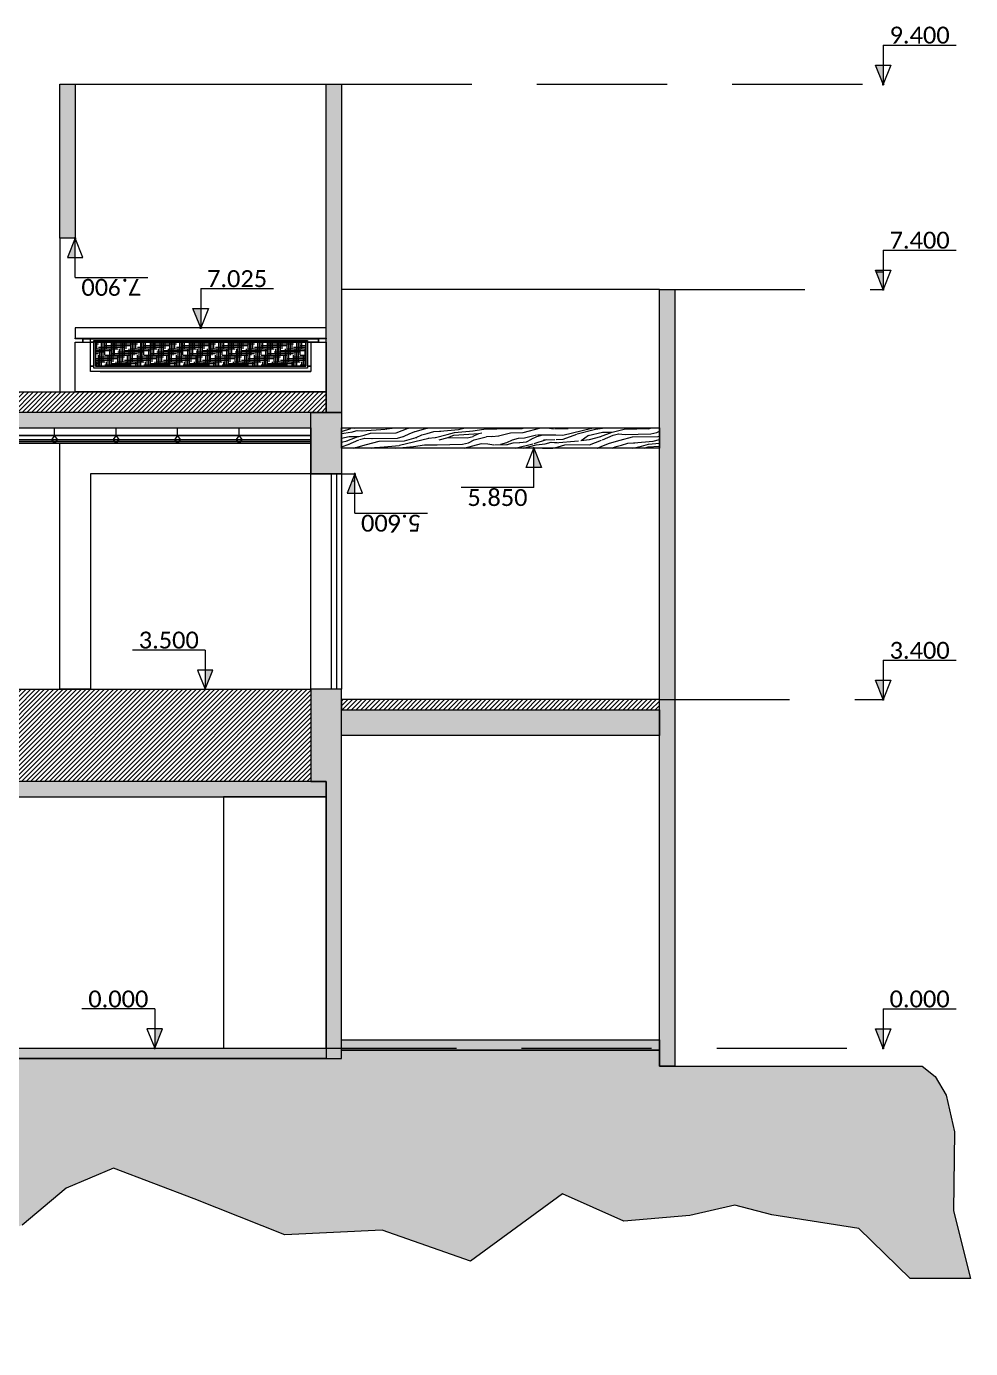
# Model space of a CAD drawing. Header units: metres. Extents: x -197 to 1099, y -24 to 14.
# Drawn here: x 1019.12 to 1028.33, y -2.93 to 9.96 of the extents above; entities that cross this region are included whole.
import ezdxf
from ezdxf.enums import TextEntityAlignment as Align

# ---------------------------------------------------------------- set-up
doc = ezdxf.new("R2010")
doc.units = ezdxf.units.M
doc.header["$LTSCALE"] = 0.001
doc.header["$PDMODE"] = 34
doc.header["$PDSIZE"] = 0.01
doc.linetypes.add('HIDDENX2', pattern=[19.05, 12.7, -6.35])
doc.layers.get('0').update_dxf_attribs({"lineweight": 13, "true_color": 0x000000})
for name, color, linetype, lineweight, true_color in [('Jach-Anotaciones-CalidaddeLínea  0.13', 7, 'Continuous', 13, 0x000000), ('Jach-Anotaciones-CalidaddeLínea 0.05', 7, 'Continuous', 5, 0x000000), ('Jach-Anotaciones-CalidaddeLínea 0.09', 7, 'Continuous', 9, 0x000000), ('Jach-Anotaciones-Hatch-Lum100%', 7, 'Continuous', 13, 0x000000), ('Jach-Anotaciones-Hatch-Lum50%', 9, 'Continuous', 13, 0x808080), ('Jach-Anotaciones-Hatch-Lum80%', 250, 'Continuous', 13, 0x333333), ('Jach-Anotaciones-LineasDetalle0.09mm', 7, 'Continuous', 15, 0x000000), ('JACH-Anotaciones-Textos-Lum75% @ 0.075', 7, 'Continuous', 13, 0x404040), ('JACH-Arq-Lineas-Proyeccion Niveles cortes', 9, 'HIDDENX2', 13, 0x808080), ('JACH-Arq-Ventanas-BajasyPisoTecho', 7, 'Continuous', 13, 0x404040)]:
    doc.layers.add(name, color=color, linetype=linetype, lineweight=lineweight, true_color=true_color)
doc.layers.add('PDF_Geometry', color=7, linetype='Continuous', true_color=0x4b4b4b)
doc.layers.add('Siclo Muros', color=5, linetype='Continuous')
doc.styles.add('02a-Calibri-JACH(1.8mm)', font='calibri.ttf', dxfattribs={"height": 2.2})
pattern_1 = [(0, (169.421, 45.032), (0, 6.985), [5.08, -1.905]), (90, (169.421, 45.032), (-6.985, 4e-16), [5.08, -1.905])]

# ---------------------------------------------------------------- blocks, each defined once
blk = doc.blocks.new('*U369')
at = {"lineweight": 0, "ltscale": 100}
h = blk.add_hatch(dxfattribs=at)
h.set_pattern_fill('ANGLE', color=256)
h.set_pattern_definition(pattern_1)
h.paths.add_polyline_path([(0, 2.5), (0, 0), (1, 2.5)])
h = blk.add_hatch(color=256, dxfattribs=at)
h.dxf.hatch_style = 1
h.paths.add_polyline_path([(0, 2.5), (0, 0), (1, 2.5)])
for points in [[(0, 5.1), (-9.47, 5.1)], [(0, 5.1), (0, 1.25)]]:
    blk.add_lwpolyline(points, dxfattribs=at)
for points in [[(0, 0), (1, 2.5), (-1, 2.5)], [(0, 2.5), (0, 0), (1, 2.5)]]:
    blk.add_lwpolyline(points, close=True, dxfattribs=at)
blk.add_point((0, 0), dxfattribs=at)
at = {"lineweight": 0, "ltscale": 100, "style": '02a-Calibri-JACH(1.8mm)'}
blk.add_attdef('ALT', text='', height=2.2, dxfattribs=at).set_placement((-4.73, 6.4), align=Align.MIDDLE_CENTER)
blk = doc.blocks.new('*U396')
at = {"lineweight": 0, "ltscale": 100}
h = blk.add_hatch(dxfattribs=at)
h.set_pattern_fill('ANGLE', color=256)
h.set_pattern_definition(pattern_1)
h.paths.add_polyline_path([(0, 2.5), (0, 0), (1, 2.5)])
h = blk.add_hatch(color=256, dxfattribs=at)
h.dxf.hatch_style = 1
h.paths.add_polyline_path([(0, 2.5), (0, 0), (1, 2.5)])
for points in [[(0, 5.1), (-9.47, 5.1)], [(0, 5.1), (0, 1.25)]]:
    blk.add_lwpolyline(points, dxfattribs=at)
for points in [[(0, 0), (1, 2.5), (-1, 2.5)], [(0, 2.5), (0, 0), (1, 2.5)]]:
    blk.add_lwpolyline(points, close=True, dxfattribs=at)
blk.add_point((0, 0), dxfattribs=at)
at = {"lineweight": 0, "ltscale": 100, "style": '02a-Calibri-JACH(1.8mm)'}
blk.add_attdef('ALT', text='', height=2.2, dxfattribs=at).set_placement((-4.73, 6.4), align=Align.MIDDLE_CENTER)
blk = doc.blocks.new('*U397')
at = {"lineweight": 0, "ltscale": 100}
h = blk.add_hatch(dxfattribs=at)
h.set_pattern_fill('ANGLE', color=256)
h.set_pattern_definition(pattern_1)
h.paths.add_polyline_path([(0, 2.5), (0, 0), (1, 2.5)])
h = blk.add_hatch(color=256, dxfattribs=at)
h.dxf.hatch_style = 1
h.paths.add_polyline_path([(0, 2.5), (0, 0), (1, 2.5)])
for points in [[(0, 5.1), (-9.47, 5.1)], [(0, 5.1), (0, 1.25)]]:
    blk.add_lwpolyline(points, dxfattribs=at)
for points in [[(0, 0), (1, 2.5), (-1, 2.5)], [(0, 2.5), (0, 0), (1, 2.5)]]:
    blk.add_lwpolyline(points, close=True, dxfattribs=at)
blk.add_point((0, 0), dxfattribs=at)
at = {"lineweight": 0, "ltscale": 100, "style": '02a-Calibri-JACH(1.8mm)'}
blk.add_attdef('ALT', text='', height=2.2, dxfattribs=at).set_placement((-4.73, 6.4), align=Align.MIDDLE_CENTER)
blk = doc.blocks.new('*U401')
at = {"lineweight": 0, "ltscale": 100}
h = blk.add_hatch(dxfattribs=at)
h.set_pattern_fill('ANGLE', color=256)
h.set_pattern_definition(pattern_1)
h.paths.add_polyline_path([(0, 2.5), (0, 0), (1, 2.5)])
h = blk.add_hatch(color=256, dxfattribs=at)
h.dxf.hatch_style = 1
h.paths.add_polyline_path([(0, 2.5), (0, 0), (1, 2.5)])
for points in [[(0, 5.1), (-9.47, 5.1)], [(0, 5.1), (0, 1.25)]]:
    blk.add_lwpolyline(points, dxfattribs=at)
for points in [[(0, 0), (1, 2.5), (-1, 2.5)], [(0, 2.5), (0, 0), (1, 2.5)]]:
    blk.add_lwpolyline(points, close=True, dxfattribs=at)
blk.add_point((0, 0), dxfattribs=at)
at = {"lineweight": 0, "ltscale": 100, "style": '02a-Calibri-JACH(1.8mm)'}
blk.add_attdef('ALT', text='', height=2.2, dxfattribs=at).set_placement((-4.73, 6.4), align=Align.MIDDLE_CENTER)
blk = doc.blocks.new('*U378')
at = {"lineweight": 0, "ltscale": 100}
h = blk.add_hatch(dxfattribs=at)
h.set_pattern_fill('ANGLE', color=256)
h.set_pattern_definition(pattern_1)
h.paths.add_polyline_path([(0, 2.5), (0, 0), (1, 2.5)])
h = blk.add_hatch(color=256, dxfattribs=at)
h.dxf.hatch_style = 1
h.paths.add_polyline_path([(0, 2.5), (0, 0), (1, 2.5)])
for points in [[(0, 5.1), (-9.47, 5.1)], [(0, 5.1), (0, 1.25)]]:
    blk.add_lwpolyline(points, dxfattribs=at)
for points in [[(0, 0), (1, 2.5), (-1, 2.5)], [(0, 2.5), (0, 0), (1, 2.5)]]:
    blk.add_lwpolyline(points, close=True, dxfattribs=at)
blk.add_point((0, 0), dxfattribs=at)
at = {"lineweight": 0, "ltscale": 100, "style": '02a-Calibri-JACH(1.8mm)'}
blk.add_attdef('ALT', text='', height=2.2, dxfattribs=at).set_placement((-4.73, 6.4), align=Align.MIDDLE_CENTER)
blk = doc.blocks.new('*U379')
at = {"lineweight": 0, "ltscale": 100}
h = blk.add_hatch(dxfattribs=at)
h.set_pattern_fill('ANGLE', color=256)
h.set_pattern_definition(pattern_1)
h.paths.add_polyline_path([(0, 2.5), (0, 0), (1, 2.5)])
h = blk.add_hatch(color=256, dxfattribs=at)
h.dxf.hatch_style = 1
h.paths.add_polyline_path([(0, 2.5), (0, 0), (1, 2.5)])
for points in [[(0, 5.1), (-9.47, 5.1)], [(0, 5.1), (0, 1.25)]]:
    blk.add_lwpolyline(points, dxfattribs=at)
for points in [[(0, 0), (1, 2.5), (-1, 2.5)], [(0, 2.5), (0, 0), (1, 2.5)]]:
    blk.add_lwpolyline(points, close=True, dxfattribs=at)
blk.add_point((0, 0), dxfattribs=at)
at = {"lineweight": 0, "ltscale": 100, "style": '02a-Calibri-JACH(1.8mm)'}
blk.add_attdef('ALT', text='', height=2.2, dxfattribs=at).set_placement((-4.73, 6.4), align=Align.MIDDLE_CENTER)
blk = doc.blocks.new('*U380')
at = {"lineweight": 0, "ltscale": 100}
h = blk.add_hatch(dxfattribs=at)
h.set_pattern_fill('ANGLE', color=256)
h.set_pattern_definition(pattern_1)
h.paths.add_polyline_path([(0, 2.5), (0, 0), (1, 2.5)])
h = blk.add_hatch(color=256, dxfattribs=at)
h.dxf.hatch_style = 1
h.paths.add_polyline_path([(0, 2.5), (0, 0), (1, 2.5)])
for points in [[(0, 5.1), (-9.47, 5.1)], [(0, 5.1), (0, 1.25)]]:
    blk.add_lwpolyline(points, dxfattribs=at)
for points in [[(0, 0), (1, 2.5), (-1, 2.5)], [(0, 2.5), (0, 0), (1, 2.5)]]:
    blk.add_lwpolyline(points, close=True, dxfattribs=at)
blk.add_point((0, 0), dxfattribs=at)
at = {"lineweight": 0, "ltscale": 100, "style": '02a-Calibri-JACH(1.8mm)'}
blk.add_attdef('ALT', text='', height=2.2, dxfattribs=at).set_placement((-4.73, 6.4), align=Align.MIDDLE_CENTER)
blk = doc.blocks.new('*U441')
at = {"lineweight": 0, "ltscale": 100}
h = blk.add_hatch(dxfattribs=at)
h.set_pattern_fill('ANGLE', color=256)
h.set_pattern_definition(pattern_1)
h.paths.add_polyline_path([(0, 2.5), (0, 0), (1, 2.5)])
h = blk.add_hatch(color=256, dxfattribs=at)
h.dxf.hatch_style = 1
h.paths.add_polyline_path([(0, 2.5), (0, 0), (1, 2.5)])
for points in [[(0, 5.1), (-9.47, 5.1)], [(0, 5.1), (0, 1.25)]]:
    blk.add_lwpolyline(points, dxfattribs=at)
for points in [[(0, 0), (1, 2.5), (-1, 2.5)], [(0, 2.5), (0, 0), (1, 2.5)]]:
    blk.add_lwpolyline(points, close=True, dxfattribs=at)
blk.add_point((0, 0), dxfattribs=at)
at = {"lineweight": 0, "ltscale": 100, "style": '02a-Calibri-JACH(1.8mm)'}
blk.add_attdef('ALT', text='', height=2.2, dxfattribs=at).set_placement((-4.73, 6.4), align=Align.MIDDLE_CENTER)
blk = doc.blocks.new('*U442')
at = {"lineweight": 0, "ltscale": 100}
h = blk.add_hatch(dxfattribs=at)
h.set_pattern_fill('ANGLE', color=256)
h.set_pattern_definition(pattern_1)
h.paths.add_polyline_path([(0, 2.5), (0, 0), (1, 2.5)])
h = blk.add_hatch(color=256, dxfattribs=at)
h.dxf.hatch_style = 1
h.paths.add_polyline_path([(0, 2.5), (0, 0), (1, 2.5)])
for points in [[(0, 5.1), (-9.47, 5.1)], [(0, 5.1), (0, 1.25)]]:
    blk.add_lwpolyline(points, dxfattribs=at)
for points in [[(0, 0), (1, 2.5), (-1, 2.5)], [(0, 2.5), (0, 0), (1, 2.5)]]:
    blk.add_lwpolyline(points, close=True, dxfattribs=at)
blk.add_point((0, 0), dxfattribs=at)
at = {"lineweight": 0, "ltscale": 100, "style": '02a-Calibri-JACH(1.8mm)'}
blk.add_attdef('ALT', text='', height=2.2, dxfattribs=at).set_placement((-4.73, 6.4), align=Align.MIDDLE_CENTER)
blk = doc.blocks.new('*U443')
at = {"lineweight": 0, "ltscale": 100}
h = blk.add_hatch(dxfattribs=at)
h.set_pattern_fill('ANGLE', color=256)
h.set_pattern_definition(pattern_1)
h.paths.add_polyline_path([(0, 2.5), (0, 0), (1, 2.5)])
h = blk.add_hatch(color=256, dxfattribs=at)
h.dxf.hatch_style = 1
h.paths.add_polyline_path([(0, 2.5), (0, 0), (1, 2.5)])
for points in [[(0, 5.1), (-9.47, 5.1)], [(0, 5.1), (0, 1.25)]]:
    blk.add_lwpolyline(points, dxfattribs=at)
for points in [[(0, 0), (1, 2.5), (-1, 2.5)], [(0, 2.5), (0, 0), (1, 2.5)]]:
    blk.add_lwpolyline(points, close=True, dxfattribs=at)
blk.add_point((0, 0), dxfattribs=at)
at = {"lineweight": 0, "ltscale": 100, "style": '02a-Calibri-JACH(1.8mm)'}
blk.add_attdef('ALT', text='', height=2.2, dxfattribs=at).set_placement((-4.73, 6.4), align=Align.MIDDLE_CENTER)
blk = doc.blocks.new('A$C35DA721B')
at = {"layer": 'Siclo Muros'}
h = blk.add_hatch(dxfattribs=at)
h.set_pattern_fill('AR-CONC', color=9, scale=0.05, angle=33)
h.set_pattern_definition([(83, (-3967.2723, -5426.88428), (0.317861133, 0.169009763), [0.0375, -0.4125]), (28, (-3967.2723, -5426.8843), (-0.263019929, 0.277636006), [0.03, -0.33]), (133.4514445, (-3967.2458, -5426.8702), (0.054841206, 0.446645764), [0.031870096, -0.350571056]), (79.1842, (-3967.32677, -5426.8004), (0.492606077, 0.22122257), [0.05625, -0.61875]), (129.6356355, (-3967.2857, -5426.782), (0.126665225, 0.66300899), [0.04780517, -0.52585688]), (24.184164, (-3967.32677, -5426.8004), (0.126665225, 0.66300899), [0.045, -0.495]), (54, (-3967.27122, -5426.79415), (0.35994517, -0.006282866), [0.0375, -0.4125]), (359, (-3967.2712, -5426.79415), (-0.095441807, 0.370340514), [0.03, -0.33]), (104.451445, (-3967.24122, -5426.79467), (0.264503361, 0.364057645), [0.031870095, -0.350571056]), (70.5, (-3967.2723, -5426.88428), (-0.0855544373, 0.1429055047), [0, -0.326, 0, -0.335, 0, -0.33125]), (40.5, (-3967.2723, -5426.88428), (0.002908332, 0.2370297167), [0, -0.191, 0, -0.3185, 0, -0.12625]), (0.5, (-3967.36581, -5426.94501), (0.2299927147, 0.1359122147), [0, -0.125, 0, -0.39, 0, -0.5175]), (350.5, (-3967.40775, -5426.97224), (0.2172899974, 0.2007905274), [0, -0.1625, 0, -0.259, 0, -0.3675])])
h.paths.add_polyline_path([(0.064, 0.021), (0.054, 0.021), (0.048, 0), (0.016, 0), (0.009, 0.021), (0, 0.021), (0, 0.022), (0.01, 0.022), (0.017, 0.001), (0.047, 0.001), (0.053, 0.022), (0.064, 0.022)])
at = {"layer": 'Jach-Anotaciones-CalidaddeLínea 0.05'}
blk.add_lwpolyline([(0.064, 0.021), (0.054, 0.021), (0.048, 0), (0.016, 0), (0.009, 0.021), (0, 0.021), (0, 0.022), (0.01, 0.022), (0.017, 0.001), (0.047, 0.001), (0.053, 0.022), (0.064, 0.022)], close=True, dxfattribs=at)
blk.add_lwpolyline([(0.016, 0), (0.048, 0)], dxfattribs=at)

msp = doc.modelspace()

# ---------------------------------------------------------------- hatches: boundary and pattern name
at = {"layer": 'Jach-Anotaciones-Hatch-Lum100%', "lineweight": 0, "ltscale": 100}
h = msp.add_hatch(color=256, dxfattribs=at)
h.dxf.hatch_style = 1
h.paths.add_polyline_path([(1019.44886, 9.4), (1019.59886, 9.4), (1019.59886, 7.9), (1019.44886, 7.9)])
h = msp.add_hatch(color=256, dxfattribs=at)
h.dxf.hatch_style = 1
h.paths.add_polyline_path([(1022.19886, 6.19996), (1022.04886, 6.19996), (1022.04886, 9.4), (1022.19886, 9.4)])
h = msp.add_hatch(color=256, dxfattribs=at)
h.dxf.hatch_style = 1
h.paths.add_polyline_path([(1025.44886, -0.175), (1025.29886, -0.175), (1025.29886, 7.4), (1025.44886, 7.4)])
h = msp.add_hatch(color=256, dxfattribs=at)
h.dxf.hatch_style = 1
h.paths.add_polyline_path([(1021.89886, 6.19996), (1017.59886, 6.19996), (1017.59886, 6.04996), (1021.89886, 6.04996)])
h = msp.add_hatch(color=256, dxfattribs=at)
h.dxf.hatch_style = 1
h.paths.add_polyline_path([(1022.19886, 5.6), (1021.89886, 5.6), (1021.89886, 6.19996), (1022.19886, 6.19996)])
h = msp.add_hatch(color=256, dxfattribs=at)
h.dxf.hatch_style = 1
h.paths.add_polyline_path([(1022.19886, 3.5), (1021.89886, 3.5), (1021.89886, 2.6), (1022.04805, 2.6), (1022.04805, -0.1), (1022.19886, -0.1)])
h = msp.add_hatch(color=256, dxfattribs=at)
h.dxf.hatch_style = 1
h.paths.add_polyline_path([(1022.19886, 3.3), (1025.29886, 3.3), (1025.29886, 3.05), (1022.19886, 3.05)])
h = msp.add_hatch(color=256, dxfattribs=at)
h.dxf.hatch_style = 1
h.paths.add_polyline_path([(1022.04805, 2.6), (1018.94886, 2.6), (1018.94886, 2.45), (1022.04805, 2.45)])
h = msp.add_hatch(color=256, dxfattribs=at)
h.dxf.hatch_style = 1
h.paths.add_polyline_path([(1022.19886, 0.08142), (1025.29886, 0.08142), (1025.29886, -0.01858), (1022.19886, -0.01858)])
h = msp.add_hatch(color=256, dxfattribs=at)
h.dxf.hatch_style = 1
h.paths.add_polyline_path([(1018.94886, 0), (1022.04805, 0), (1022.04805, -0.1), (1018.94886, -0.1)])
at = {"layer": 'Jach-Anotaciones-Hatch-Lum50%', "ltscale": 100}
h = msp.add_hatch(dxfattribs=at)
h.set_pattern_fill('ANSI31', color=256, scale=0.01)
h.paths.add_polyline_path([(1017.59886, 6.39996), (1022.04886, 6.39996), (1022.04886, 6.19996), (1017.59886, 6.19996)])
h = msp.add_hatch(dxfattribs=at)
h.set_pattern_fill('WOOD_01', color=256, scale=0.6, angle=15, pattern_type=2)
h.set_pattern_definition([(15, (1059.0932, 0.5623), (-0.155291, 0.5795555), [0.12, -0.48]), (23.9726, (1059.182845, 0.250903), (3.322041933, 1.511302687), [0.1154124, -11.4258174]), (20.7105, (1059.16773, 0.284124), (5.06071039, 1.97716997), [0.120599, -5.909326]), (359.5779, (1059.121145, 0.45799), (6.84098249, -0.030453526), [0.180499, -17.869426]), (8.6599, (1059.08149, 0.65235), (0.57955536, 0.15529266), [0.108665, -5.324566]), (0.0686, (1059.187393, 0.32666), (2.473513152, 0.041611156), [0.093145, -9.221359]), (3.6901, (1058.89448, 0.60845), (0.5795556, 0.1552917), [0.244753, -2.814658]), (20.7105, (1059.19682, 0.198743), (5.06071039, 1.97716997), [0.060299, -5.969625]), (15, (1059.1258, 0.4406), (-0.155291, 0.5795555), [0.06, -0.54]), (15, (1058.99126, 0.4791), (-0.155291, 0.5795555), [0.18, -0.42]), (26.3099, (1059.08387, 0.59708), (2.16293082, 1.2007197), [0.061188, -2.998223]), (17.7263, (1059.083377, 0.36712), (11.435819278, 3.685381775), [0.126143, -12.488135]), (7.4054, (1059.117014, 0.357497), (4.79173433, 0.66277956), [0.090796, -8.98885]), (15, (1059.14705, 0.1295), (-0.155291, 0.5795555), [0.12, -0.48]), (13.8309, (1059.096856, 0.084994), (0.5795554827, 0.1552919006), [0.294061, -29.11206]), (15, (1058.9804, 0.51966), (-0.155291, 0.5795555), [0.06, -0.54]), (15, (1059.0259, 0.58155), (-0.155291, 0.5795555), [0.06, -0.54]), (15, (1058.75114, 0.56383), (-0.155291, 0.5795555), [0.09, -0.51]), (5.5377, (1058.89986, 0.63474), (0.57955548, 0.15529166), [0.182483, -3.467174]), (15, (1058.7144, 0.58505), (-0.155291, 0.5795555), [0.12, -0.48]), (15, (1058.7904, 0.04636), (-0.155291, 0.5795555), [0.066, -0.534]), (15, (1059.0782, 0.15454), (-0.155291, 0.5795555), [0.06, -0.54]), (15, (1058.778, 0.0927), (-0.155291, 0.5795555), [0.126, -0.474]), (20.4403, (1059.064244, 0.2067), (5.640264168, 2.132466697), [0.12657, -12.530443]), (15, (1059.0576, 0.2546), (-0.155291, 0.5795555), [0.114, -0.486]), (15, (1058.75314, 0.18546), (-0.155291, 0.5795555), [0.066, -0.534]), (13.8309, (1058.797842, 0.296822), (0.5795554827, 0.1552919006), [0.294061, -29.11206]), (15, (1058.836, 0.36296), (-0.155291, 0.5795555), [0.06, -0.54]), (15, (1058.7734, 0.3648), (-0.155291, 0.5795555), [0.06, -0.54]), (15, (1059.00523, 0.42693), (-0.155291, 0.5795555), [0.12, -0.48]), (15, (1058.8862, 0.40746), (-0.155291, 0.5795555), [0.06, -0.54]), (15, (1058.7517, 0.44595), (-0.155291, 0.5795555), [0.12, -0.48]), (34.6538, (1058.973373, 0.24447), (5.753945734, 4.026424576), [0.0891966, -8.8304436]), (26.3099, (1058.83137, 0.38034), (2.16293082, 1.2007197), [0.061188, -2.998223]), (26.3099, (1059.07095, 0.41348), (2.16293082, 1.2007197), [0.061188, -2.998223]), (20.7105, (1058.838076, 0.587127), (5.06071039, 1.97716997), [0.060299, -5.969625]), (4.6952, (1058.647544, 0.579555), (3.632623565, 0.35219614), [0.067082, -6.641121]), (3.6901, (1058.85416, 0.06345), (0.5795556, 0.1552917), [0.061188, -2.998223]), (105, (1058.9152, 0.0674), (-0.5795555, -0.155291), [0, -0.6]), (1.6076, (1058.706555, 0.359324), (10.473604536, 0.32174997), [0.129522, -12.8226924]), (26.3099, (1059.03834, 0.53519), (2.16293082, 1.2007197), [0.061188, -2.998223]), (25.3048, (1059.136176, 0.17007), (2.74248654, 1.356010306), [0.067082, -6.641121]), (3.6901, (1058.89398, 0.37849), (0.5795556, 0.1552917), [0.061188, -2.998223]), (3.6901, (1058.94417, 0.42299), (0.5795556, 0.1552917), [0.061188, -2.998223]), (356.5651, (1058.72208, 0.30137), (0.5795552, 0.1552921), [0.075895, -1.821472]), (0.9638, (1058.73304, 0.5155), (0.5795551, 0.1552921), [0.247387, -2.226476]), (358.3008, (1058.838076, 0.587127), (4.36747033, -0.07206738), [0.187925, -6.076257]), (15, (1058.8303, 0.6161), (-0.155291, 0.5795555), [0.072, -0.528]), (0.9638, (1058.8997, 0.12534), (0.5795551, 0.1552921), [0.247387, -2.226476]), (0.9638, (1058.83087, 0.15038), (0.5795551, 0.1552921), [0.247387, -2.226476]), (0.9638, (1058.8169, 0.20254), (0.5795551, 0.1552921), [0.247387, -2.226476]), (4.6952, (1058.684814, 0.44046), (3.632623565, 0.35219614), [0.067082, -6.641121]), (0.9638, (1058.86758, 0.47701), (0.5795551, 0.1552921), [0.123693, -2.35017]), (4.6952, (1058.734507, 0.255004), (3.632623565, 0.35219614), [0.067082, -6.641121]), (12.6141, (1059.046746, 0.295187), (0.579555274, 0.15529213), [0.144125, -14.268369]), (4.6952, (1058.955043, 0.382425), (3.632623565, 0.35219614), [0.067082, -6.641121]), (27.5288, (1059.0219, 0.387916), (2.16293094, 1.20072087), [0.055317, -5.476409]), (4.5626, (1058.742272, 0.226027), (6.6856908476, 0.549103151), [0.2318364, -22.951773]), (6.8699, (1058.97337, 0.24447), (0.57955522, 0.1552912), [0.084853, -4.157788]), (19.7636, (1058.801364, 0.260495), (6.219820325, 2.28775623), [0.144499, -7.080457]), (15, (1058.93735, 0.30936), (-0.155291, 0.5795555), [0.186, -0.414]), (359.7449, (1058.664626, 0.515804), (2.47351298, 0.04161114), [0.068411, -6.772642]), (5.5377, (1058.91522, 0.06738), (0.57955548, 0.15529166), [0.182483, -3.467174]), (355.0169, (1058.760907, 0.15648), (1.89395774, -0.11368084), [0.070228, -6.952591]), (15, (1059.1387, 0.6242), (-0.155291, 0.5795555), [0.03, -0.57]), (15, (1059.20705, 0.3692), (-0.155291, 0.5795555), [0.06, -0.54]), (26.3099, (1059.26296, 0.16056), (2.16293082, 1.2007197), [0.061188, -2.998223]), (15, (1059.2532, 0.22007), (-0.155291, 0.5795555), [0.108, -0.492]), (358.3008, (1059.165124, 0.52568), (4.36747033, -0.07206738), [0.062642, -6.201541]), (3.0207, (1059.20353, 0.405526), (11.632890367, 0.631678888), [0.110404, -20.1303864]), (105, (1059.26296, 0.16056), (-0.5795555, -0.155291), [0, -0.6]), (15, (1059.3178, 0.1877), (-0.155291, 0.5795555), [0.054, -0.546]), (15, (1059.2883, 0.2978), (-0.155291, 0.5795555), [0.054, -0.546]), (15, (1059.28054, 0.3268), (-0.155291, 0.5795555), [0.054, -0.546]), (351.0376, (1059.22774, 0.52382), (4.52276069, -0.65161876), [0.059093, -5.850217]), (3.5163, (1059.209103, 0.5933685), (3.0530930398, 0.1968115332), [0.055103, -39.129315]), (356.5651, (1059.265, 0.38473), (0.5795552, 0.1552921), [0.056921, -1.840445]), (2.4712, (1059.188916, 0.66871), (3.05306903, 0.19690192), [0.055317, -5.476409])])
h.paths.add_polyline_path([(1022.19886, 6.05), (1025.29886, 6.05), (1025.29886, 5.85), (1022.19886, 5.85)])
h = msp.add_hatch(dxfattribs=at)
h.set_pattern_fill('ANSI31', color=256, scale=0.01)
h.paths.add_polyline_path([(1017.59886, 3.5), (1021.89886, 3.5), (1021.89886, 2.6), (1018.94886, 2.6), (1018.94886, 3), (1017.59886, 3)])
h = msp.add_hatch(dxfattribs=at)
h.set_pattern_fill('ANSI31', color=256, scale=0.01)
h.set_pattern_definition([(45, (0, -0.05), (-0.0224506403, 0.0224506403), [])])
h.paths.add_polyline_path([(1022.19886, 3.3), (1025.29886, 3.3), (1025.29886, 3.4), (1022.19886, 3.4)])
at = {"layer": 'Jach-Anotaciones-Hatch-Lum80%', "ltscale": 100}
h = msp.add_hatch(dxfattribs=at)
h.set_pattern_fill('EARTH', color=256, scale=0.03, angle=45, double=1)
h.paths.add_polyline_path([(1004.01237, -0.05), (1005.04886, -0.05), (1005.04886, -0.35), (1007.35886, -0.35), (1007.35886, 0.25), (1009.49886, 0.25), (1009.49886, 0.075), (1010.94886, 0.075), (1010.94886, -0.3), (1018.79886, -0.3), (1018.94886, -0.3), (1018.94886, -0.1), (1022.19886, -0.1), (1022.19886, -0.01858), (1025.29886, -0.01858), (1025.29886, -0.175), (1026.08681, -0.175), (1027.86262, -0.175), (1027.98868, -0.2759), (1028.09482, -0.45974), (1028.17708, -0.81726), (1028.16923, -1.58615), (1028.33408, -2.2452), (1027.74533, -2.2452), (1027.24293, -1.75876), (1026.39513, -1.62538), (1026.03403, -1.53123), (1025.59443, -1.63322), (1024.95073, -1.68814), (1024.35413, -1.42139), (1023.45588, -2.07605), (1022.59574, -1.77445), (1021.64589, -1.82152), (1020.75884, -1.46846), (1019.97384, -1.17032), (1019.51069, -1.36647), (1019.08156, -1.72726), (1018.06106, -2.04109), (1016.92281, -1.82141), (1015.96511, -1.81356), (1015.03393, -2.33396), (1014.20672, -2.18231), (1013.72303, -2.46101), (1012.77386, -2.75481), (1011.78686, -2.32602), (1011.44886, -2.69129), (1010.71833, -2.54041), (1010.00485, -2.9295), (1008.82211, -2.65529), (1007.95513, -2.33364), (1006.74334, -2.42272), (1005.17346, -2.53144), (1003.79197, -2.87035), (1003.47799, -2.29294), (1003.37752, -1.5147), (1003.32729, -1.2511), (1003.45288, -0.68625), (1003.6287, -0.1465)])

# ---------------------------------------------------------------- linework, layer by layer
at = {"layer": 'Jach-Anotaciones-CalidaddeLínea  0.13', "ltscale": 100}
for points in [[(1022.04886, 6.91903), (1019.59886, 6.91903), (1019.59886, 6.92496), (1022.04886, 6.92496)], [(1019.59886, 6.88511), (1019.59886, 6.88511), (1019.67386, 6.88511), (1019.67386, 6.91903), (1021.97386, 6.91903), (1021.97386, 6.88511), (1022.04886, 6.88511), (1022.04886, 6.39996), (1019.59886, 6.39996)], [(1021.97386, 6.91903), (1019.67386, 6.91903), (1019.67386, 6.88511), (1021.97386, 6.88511)], [(1019.74886, 6.88511), (1019.79886, 6.88511), (1019.79886, 6.64996), (1019.74886, 6.64996)], [(1021.84886, 6.88511), (1021.89886, 6.88511), (1021.89886, 6.64996), (1021.84886, 6.64996)], [(1019.74886, 6.64996), (1021.89886, 6.64996), (1021.89886, 6.59996), (1019.74886, 6.59996)], [(1022.19886, 6.05), (1025.29886, 6.05), (1025.29886, 5.85), (1022.19886, 5.85)]]:
    msp.add_lwpolyline(points, close=True, dxfattribs=at)
msp.add_lwpolyline([(1019.84286, 6.59996), (1021.89886, 6.59996)], dxfattribs=at)
at = {"layer": 'Jach-Anotaciones-CalidaddeLínea 0.05'}
for points in [[(1017.59885, 5.97415), (1017.59885, 5.97515), (1021.89886, 5.97516), (1021.89886, 5.97416)], [(1017.59885, 5.93415), (1017.59885, 5.93515), (1019.61544, 5.93516), (1021.89886, 5.93516), (1021.89886, 5.93416), (1019.61544, 5.93416)], [(1019.39885, 5.91195), (1019.4147, 5.91195), (1019.4306, 5.93315), (1019.4306, 5.93415), (1019.39885, 5.97515), (1019.3671, 5.93415), (1019.3671, 5.93315), (1019.383, 5.91195)], [(1019.99885, 5.91195), (1020.0147, 5.91195), (1020.0306, 5.93315), (1020.0306, 5.93415), (1019.99885, 5.97515), (1019.9671, 5.93415), (1019.9671, 5.93315), (1019.983, 5.91195)], [(1020.59885, 5.91195), (1020.6147, 5.91195), (1020.6306, 5.93315), (1020.6306, 5.93415), (1020.59885, 5.97515), (1020.5671, 5.93415), (1020.5671, 5.93315), (1020.583, 5.91195)], [(1021.19885, 5.91195), (1021.2147, 5.91195), (1021.2306, 5.93315), (1021.2306, 5.93415), (1021.19885, 5.97515), (1021.1671, 5.93415), (1021.1671, 5.93315), (1021.183, 5.91195)]]:
    msp.add_lwpolyline(points, close=True, dxfattribs=at)
for points in [[(1017.59885, 5.93415), (1019.61544, 5.93416), (1021.89886, 5.93416)], [(1019.39885, 5.97515), (1019.39885, 6.05195)], [(1019.99885, 5.97515), (1019.99885, 6.05195)], [(1020.59885, 5.97515), (1020.59885, 6.05195)], [(1021.19885, 5.97515), (1021.19885, 6.05195)]]:
    msp.add_lwpolyline(points, dxfattribs=at)
at = {"layer": 'Jach-Anotaciones-CalidaddeLínea 0.05', "ltscale": 100}
msp.add_lwpolyline([(1017.59885, 5.89995), (1021.89886, 5.89996), (1021.89886, 5.91196), (1017.59885, 5.91195)], close=True, dxfattribs=at)
at = {"layer": 'Jach-Anotaciones-CalidaddeLínea 0.09', "lineweight": 0, "ltscale": 100}
for points in [[(1025.29886, 7.4), (1022.19886, 7.4)], [(1019.74886, 6.04996), (1019.74886, 6.04996), (1021.89886, 6.04996), (1021.89886, 5.6), (1019.74886, 5.6)], [(1019.74886, 5.6), (1019.74886, 3.5), (1019.44886, 3.5), (1019.44886, 5.89996), (1019.74886, 5.89996)], [(1018.94886, -0.1), (1022.19886, -0.1), (1022.19886, -0.01858), (1025.29886, -0.01858), (1025.29886, -0.175), (1026.08681, -0.175), (1027.86262, -0.175), (1027.98868, -0.2759), (1028.09482, -0.45974), (1028.17708, -0.81726), (1028.16923, -1.58615), (1028.33408, -2.2452), (1027.74533, -2.2452), (1027.24293, -1.75876), (1026.39513, -1.62538), (1026.03403, -1.53123), (1025.59443, -1.63322), (1024.95073, -1.68814), (1024.35413, -1.42139), (1023.45588, -2.07605), (1022.59574, -1.77445), (1021.64589, -1.82152), (1020.75884, -1.46846), (1019.97384, -1.17032), (1019.51069, -1.36647), (1019.08156, -1.72726)]]:
    msp.add_lwpolyline(points, dxfattribs=at)
for points in [[(1025.44886, -0.175), (1025.29886, -0.175), (1025.29886, 7.4), (1025.44886, 7.4)], [(1017.59886, 6.39996), (1022.04886, 6.39996), (1022.04886, 6.19996), (1017.59886, 6.19996)], [(1021.89886, 6.19996), (1017.59886, 6.19996), (1017.59886, 6.04996), (1021.89886, 6.04996)], [(1017.59886, 3.5), (1021.89886, 3.5), (1021.89886, 2.6), (1018.94886, 2.6), (1018.94886, 3), (1017.59886, 3)], [(1022.19886, 3.5), (1021.89886, 3.5), (1021.89886, 2.6), (1022.04805, 2.6), (1022.04805, -0.1), (1022.19886, -0.1)], [(1022.19886, 3.3), (1025.29886, 3.3), (1025.29886, 3.4), (1022.19886, 3.4)], [(1022.19886, 3.3), (1025.29886, 3.3), (1025.29886, 3.05), (1022.19886, 3.05)], [(1022.04805, 2.6), (1018.94886, 2.6), (1018.94886, 2.45), (1022.04805, 2.45)], [(1022.04805, 2.45), (1021.04805, 2.45), (1021.04805, 0), (1022.04805, 0)], [(1022.19886, 0.08142), (1025.29886, 0.08142), (1025.29886, -0.01858), (1022.19886, -0.01858)], [(1018.94886, 0), (1022.04805, 0), (1022.04805, -0.1), (1018.94886, -0.1)]]:
    msp.add_lwpolyline(points, close=True, dxfattribs=at)
at = {"layer": 'Jach-Anotaciones-LineasDetalle0.09mm', "lineweight": 0, "ltscale": 100}
for points in [[(1019.44886, 9.4), (1019.59886, 9.4), (1019.59886, 7.9), (1019.44886, 7.9)], [(1022.19886, 6.19996), (1022.04886, 6.19996), (1022.04886, 9.4), (1022.19886, 9.4)], [(1022.19886, 5.6), (1021.89886, 5.6), (1021.89886, 6.19996), (1022.19886, 6.19996)], [(1021.89886, 5.6), (1022.19886, 5.6), (1022.19886, 3.5), (1021.89886, 3.5)]]:
    msp.add_lwpolyline(points, close=True, dxfattribs=at)
msp.add_lwpolyline([(1019.59886, 9.4), (1022.04886, 9.4)], dxfattribs=at)
at = {"layer": 'JACH-Arq-Lineas-Proyeccion Niveles cortes', "lineweight": 0, "ltscale": 100}
for points in [[(1022.19886, 9.4), (1027.48233, 9.4)], [(1025.44886, 7.4), (1027.48233, 7.4)], [(1022.19886, 5.6), (1022.32666, 5.6)], [(1025.29886, 3.4), (1027.48233, 3.4)], [(1022.04805, 0), (1027.48233, 0)]]:
    msp.add_lwpolyline(points, dxfattribs=at)
at = {"layer": 'JACH-Arq-Ventanas-BajasyPisoTecho', "lineweight": 0, "ltscale": 100}
msp.add_lwpolyline([(1022.09886, 5.6), (1022.14886, 5.6), (1022.14886, 3.5), (1022.09886, 3.5)], close=True, dxfattribs=at)
at = {"layer": 'PDF_Geometry', "lineweight": 0, "ltscale": 100}
msp.add_lwpolyline([(1019.44886, 7.9), (1019.44886, 6.39996)], dxfattribs=at)

# ---------------------------------------------------------------- block references
at = {"layer": 'Jach-Anotaciones-CalidaddeLínea 0.05'}
for p in [(1019.3671, 5.91195), (1019.9671, 5.91195), (1020.5671, 5.91195), (1021.1671, 5.91195)]:
    msp.add_blockref('A$C35DA721B', p, dxfattribs=at)
at = {"layer": 'JACH-Anotaciones-Textos-Lum75% @ 0.075', "ltscale": 100}
ref = msp.add_blockref('*U441', (1027.48233, 9.4), dxfattribs=dict(at, xscale=-0.075, yscale=0.075, zscale=0.075))
ref.add_attrib('ALT', '9.400', dxfattribs={"layer": '0', "lineweight": 0, "ltscale": 100, "height": 0.165, "style": '02a-Calibri-JACH(1.8mm)'}).set_placement((1027.83729, 9.88006), align=Align.MIDDLE_CENTER)
at = {"layer": 'JACH-Anotaciones-Textos-Lum75% @ 0.075', "ltscale": 100, "xscale": 0.075, "yscale": 0.075, "zscale": 0.075, "rotation": 180}
for name, p, values in [('*U378', (1019.59886, 7.9), {'ALT': '7.900'}), ('*U401', (1022.32666, 5.6), {'ALT': '5.600'})]:
    msp.add_blockref(name, p, dxfattribs=at).add_auto_attribs(values)
at = {"layer": 'JACH-Anotaciones-Textos-Lum75% @ 0.075', "ltscale": 100}
ref = msp.add_blockref('*U369', (1027.48233, 7.4), dxfattribs=dict(at, xscale=-0.075, yscale=0.075, zscale=0.075))
ref.add_attrib('ALT', '7.400', dxfattribs={"layer": '0', "lineweight": 0, "ltscale": 100, "height": 0.165, "style": '02a-Calibri-JACH(1.8mm)'}).set_placement((1027.83729, 7.88006), align=Align.MIDDLE_CENTER)
ref = msp.add_blockref('*U379', (1020.82386, 7.02496), dxfattribs=dict(at, xscale=-0.075, yscale=0.075, zscale=0.075))
ref.add_attrib('ALT', '7.025', dxfattribs={"layer": '0', "lineweight": 0, "ltscale": 100, "height": 0.165, "style": '02a-Calibri-JACH(1.8mm)'}).set_placement((1021.17882, 7.50502), align=Align.MIDDLE_CENTER)
ref = msp.add_blockref('*U396', (1024.07386, 5.85), dxfattribs=dict(at, xscale=-0.075, yscale=0.075, zscale=0.075, rotation=180))
ref.add_attrib('ALT', '5.850', dxfattribs={"layer": '0', "lineweight": 0, "ltscale": 100, "height": 0.165, "style": '02a-Calibri-JACH(1.8mm)'}).set_placement((1023.7189, 5.36994), align=Align.MIDDLE_CENTER)
at = {"layer": 'JACH-Anotaciones-Textos-Lum75% @ 0.075', "ltscale": 100, "xscale": 0.075, "yscale": 0.075, "zscale": 0.075}
for name, p, values in [('*U397', (1020.86756, 3.5), {'ALT': '3.500'}), ('*U380', (1020.37515, 0), {'ALT': '0.000'})]:
    msp.add_blockref(name, p, dxfattribs=at).add_auto_attribs(values)
at = {"layer": 'JACH-Anotaciones-Textos-Lum75% @ 0.075', "ltscale": 100}
ref = msp.add_blockref('*U442', (1027.48233, 3.4), dxfattribs=dict(at, xscale=-0.075, yscale=0.075, zscale=0.075))
ref.add_attrib('ALT', '3.400', dxfattribs={"layer": '0', "lineweight": 0, "ltscale": 100, "height": 0.165, "style": '02a-Calibri-JACH(1.8mm)'}).set_placement((1027.83729, 3.88006), align=Align.MIDDLE_CENTER)
ref = msp.add_blockref('*U443', (1027.48233, 0), dxfattribs=dict(at, xscale=-0.075, yscale=0.075, zscale=0.075))
ref.add_attrib('ALT', '0.000', dxfattribs={"layer": '0', "lineweight": 0, "ltscale": 100, "height": 0.165, "style": '02a-Calibri-JACH(1.8mm)'}).set_placement((1027.83729, 0.48006), align=Align.MIDDLE_CENTER)

# ---------------------------------------------------------------- next in the draw order: wipeouts: each hides what was drawn before it
at = {"ltscale": 100}
msp.add_wipeout([(1019.78186, 6.90211), (1019.79886, 6.88511), (1019.79886, 6.64996), (1021.84886, 6.64996), (1021.84886, 6.88511), (1019.79886, 6.88511), (1019.78186, 6.90211), (1021.86586, 6.90211), (1021.86586, 6.63296), (1019.78186, 6.63296)], dxfattribs=at).dxf.layer = 'Jach-Anotaciones-CalidaddeLínea  0.13'

# ---------------------------------------------------------------- next in the draw order: hatches: boundary and pattern name
at = {"layer": 'Jach-Anotaciones-CalidaddeLínea  0.13', "ltscale": 100}
h = msp.add_hatch(dxfattribs=at)
h.set_pattern_fill('HOUND', color=256, scale=0.01)
h.set_pattern_definition([(0, (603.83723, -0.100044), (0.0635, 0.015875), [0.254, -0.127]), (90, (603.83723, -0.100044), (-0.015875, -0.0635), [0.254, -0.127])])
h.paths.add_polyline_path([(1019.79886, 6.88511), (1021.84886, 6.88511), (1021.84886, 6.64996), (1019.79886, 6.64996)])

# ---------------------------------------------------------------- next in the draw order: linework, layer by layer
for points in [[(1019.59886, 6.92496), (1022.04886, 6.92496), (1022.04886, 7.02496), (1019.59886, 7.02496)], [(1019.74886, 6.91903), (1021.97386, 6.91903), (1021.97386, 6.88511), (1019.74886, 6.88511)], [(1019.78186, 6.90211), (1019.79886, 6.88511), (1019.79886, 6.64996), (1021.84886, 6.64996), (1021.84886, 6.88511), (1019.79886, 6.88511), (1019.78186, 6.90211), (1021.86586, 6.90211), (1021.86586, 6.63296), (1019.78186, 6.63296)], [(1019.79886, 6.88511), (1021.84886, 6.88511), (1021.84886, 6.64996), (1019.79886, 6.64996)]]:
    msp.add_lwpolyline(points, close=True, dxfattribs=at)

doc.saveas('drawing.dxf')
